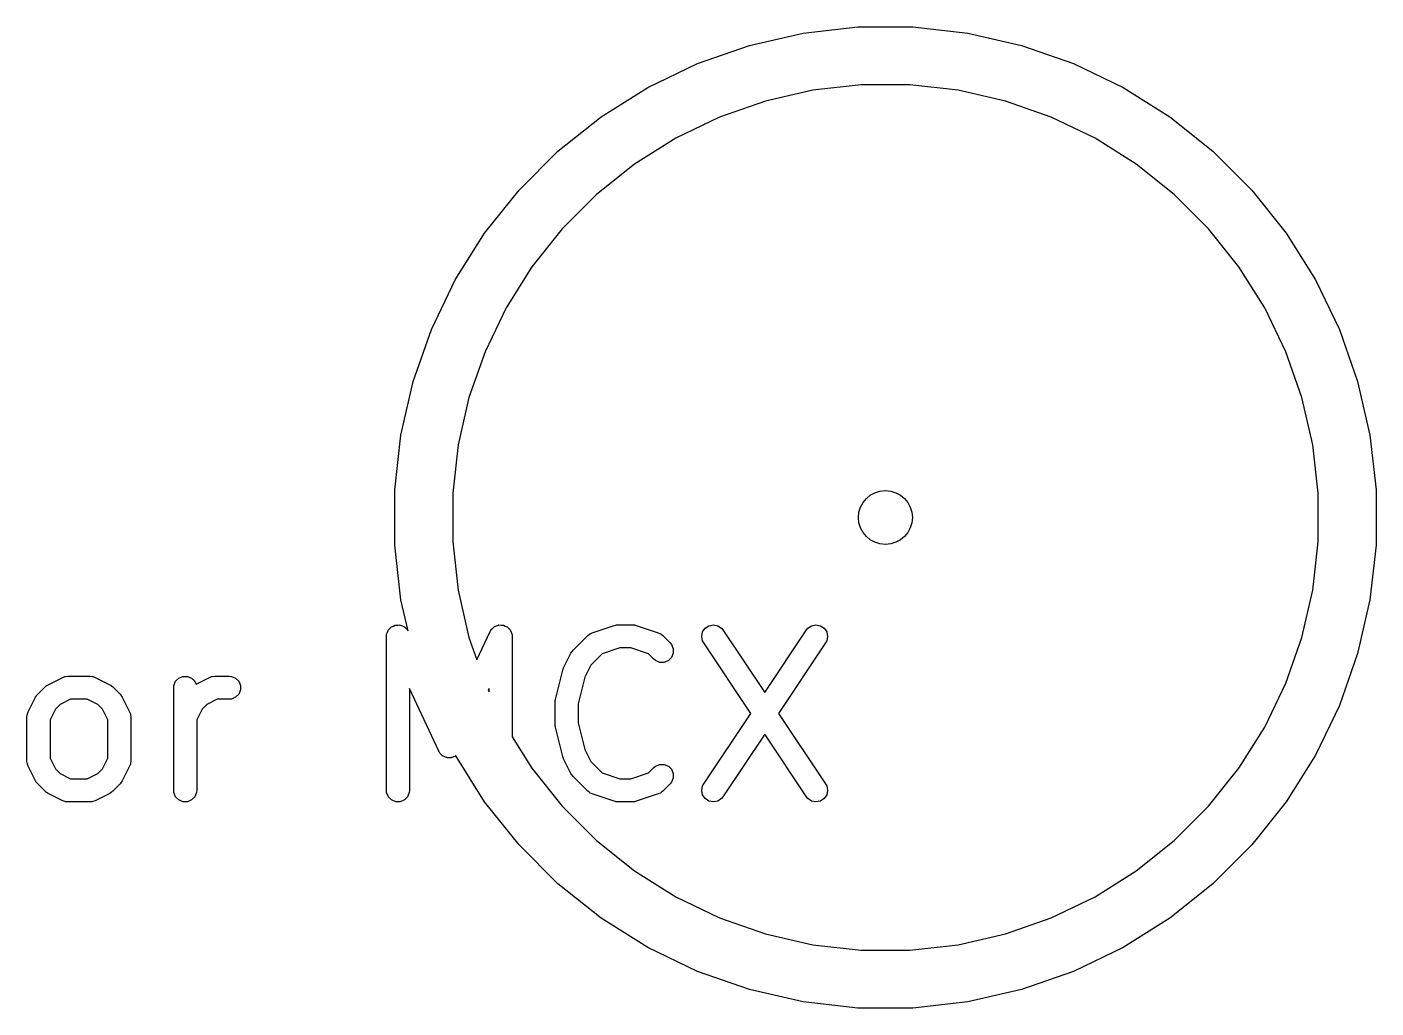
# Model space of a CAD drawing. Extents: x 0.07 to 1.53, y 0.07 to 1.13.
# Drawn here: x 1.1806 to 1.5254, y 0.0746 to 0.3254 of the extents above; entities that cross this region are included whole.
import ezdxf

# ---------------------------------------------------------------- set-up
doc = ezdxf.new("R2010")
doc.units = 0
doc.header["$MEASUREMENT"] = 0
doc.layers.add('BLACK', color=7, linetype='CONTINUOUS')

msp = doc.modelspace()

# ---------------------------------------------------------------- linework, layer by layer
at = {"layer": 'BLACK', "linetype": 'CONTINUOUS'}
for p, q in [((1.37896, 0.32383), (1.39296, 0.3254)), ((1.39296, 0.3254), (1.40704, 0.3254)), ((1.40704, 0.3254), (1.42104, 0.32383)), ((1.35193, 0.31604), (1.36523, 0.32069)), ((1.36523, 0.32069), (1.37896, 0.32383)), ((1.42104, 0.32383), (1.43477, 0.32069)), ((1.43477, 0.32069), (1.44807, 0.31604)), ((1.33924, 0.30993), (1.35193, 0.31604)), ((1.44807, 0.31604), (1.46076, 0.30993)), ((1.39379, 0.3106), (1.38144, 0.30921)), ((1.40621, 0.3106), (1.39379, 0.3106)), ((1.41856, 0.30921), (1.40621, 0.3106)), ((1.32732, 0.30243), (1.33924, 0.30993)), ((1.38144, 0.30921), (1.36933, 0.30644)), ((1.43067, 0.30644), (1.41856, 0.30921)), ((1.46076, 0.30993), (1.47268, 0.30243)), ((1.36933, 0.30644), (1.35761, 0.30234)), ((1.44239, 0.30234), (1.43067, 0.30644)), ((1.31631, 0.29365), (1.32732, 0.30243)), ((1.35761, 0.30234), (1.34642, 0.29695)), ((1.45358, 0.29695), (1.44239, 0.30234)), ((1.47268, 0.30243), (1.48369, 0.29365)), ((1.34642, 0.29695), (1.3359, 0.29034)), ((1.4641, 0.29034), (1.45358, 0.29695)), ((1.30635, 0.28369), (1.31631, 0.29365)), ((1.48369, 0.29365), (1.49365, 0.28369)), ((1.3359, 0.29034), (1.32619, 0.2826)), ((1.47381, 0.2826), (1.4641, 0.29034)), ((1.29757, 0.27268), (1.30635, 0.28369)), ((1.49365, 0.28369), (1.50243, 0.27268)), ((1.32619, 0.2826), (1.3174, 0.27381)), ((1.4826, 0.27381), (1.47381, 0.2826)), ((1.29007, 0.26076), (1.29757, 0.27268)), ((1.3174, 0.27381), (1.30966, 0.2641)), ((1.49034, 0.2641), (1.4826, 0.27381)), ((1.50243, 0.27268), (1.50993, 0.26076)), ((1.30966, 0.2641), (1.30305, 0.25358)), ((1.49695, 0.25358), (1.49034, 0.2641)), ((1.28396, 0.24807), (1.29007, 0.26076)), ((1.50993, 0.26076), (1.51604, 0.24807)), ((1.30305, 0.25358), (1.29766, 0.24239)), ((1.50234, 0.24239), (1.49695, 0.25358)), ((1.27931, 0.23477), (1.28396, 0.24807)), ((1.51604, 0.24807), (1.52069, 0.23477)), ((1.29766, 0.24239), (1.29356, 0.23067)), ((1.50644, 0.23067), (1.50234, 0.24239)), ((1.27617, 0.22104), (1.27931, 0.23477)), ((1.52069, 0.23477), (1.52383, 0.22104)), ((1.29356, 0.23067), (1.29079, 0.21856)), ((1.50921, 0.21856), (1.50644, 0.23067)), ((1.2746, 0.20704), (1.27617, 0.22104)), ((1.52383, 0.22104), (1.5254, 0.20704)), ((1.29079, 0.21856), (1.2894, 0.20621)), ((1.5106, 0.20621), (1.50921, 0.21856)), ((1.2746, 0.20621), (1.2746, 0.20704)), ((1.5254, 0.20704), (1.5254, 0.19296)), ((1.2746, 0.19296), (1.2746, 0.20621)), ((1.2894, 0.20621), (1.2894, 0.19379)), ((1.5106, 0.19379), (1.5106, 0.20621)), ((1.2894, 0.19379), (1.29079, 0.18144)), ((1.50921, 0.18144), (1.5106, 0.19379)), ((1.27617, 0.17896), (1.2746, 0.19296)), ((1.5254, 0.19296), (1.52383, 0.17896)), ((1.29079, 0.18144), (1.29356, 0.16933)), ((1.50644, 0.16933), (1.50921, 0.18144)), ((1.27799, 0.17101), (1.27617, 0.17896)), ((1.52383, 0.17896), (1.52069, 0.16523)), ((1.27424, 0.17226), (1.2747, 0.17248)), ((1.2747, 0.17248), (1.27477, 0.17248)), ((1.27477, 0.17248), (1.27483, 0.17251)), ((1.27483, 0.17251), (1.27534, 0.17251)), ((1.27534, 0.17251), (1.27585, 0.17253)), ((1.27585, 0.17253), (1.27591, 0.17251)), ((1.27591, 0.17251), (1.27598, 0.17251)), ((1.27598, 0.17251), (1.27645, 0.17231)), ((1.3006, 0.17231), (1.30107, 0.17251)), ((1.30107, 0.17251), (1.30114, 0.17251)), ((1.30114, 0.17251), (1.3012, 0.17253)), ((1.3012, 0.17253), (1.30171, 0.17251)), ((1.30171, 0.17251), (1.30223, 0.17251)), ((1.30223, 0.17251), (1.30229, 0.17248)), ((1.30229, 0.17248), (1.30235, 0.17248)), ((1.30235, 0.17248), (1.30282, 0.17226)), ((1.32509, 0.17054), (1.33071, 0.17241)), ((1.33071, 0.17241), (1.331, 0.17248)), ((1.331, 0.17248), (1.33107, 0.17251)), ((1.33107, 0.17251), (1.33117, 0.17252)), ((1.33117, 0.17252), (1.33128, 0.17254)), ((1.33128, 0.17254), (1.33135, 0.17254)), ((1.33135, 0.17254), (1.33165, 0.17257)), ((1.33165, 0.17257), (1.3354, 0.17257)), ((1.3354, 0.17257), (1.33569, 0.17254)), ((1.33569, 0.17254), (1.33576, 0.17254)), ((1.33576, 0.17254), (1.33587, 0.17252)), ((1.33587, 0.17252), (1.33597, 0.17251)), ((1.33597, 0.17251), (1.33604, 0.17248)), ((1.33604, 0.17248), (1.33633, 0.17241)), ((1.33633, 0.17241), (1.34195, 0.17054)), ((1.35489, 0.17234), (1.35602, 0.17257)), ((1.35602, 0.17257), (1.35715, 0.17234)), ((1.38113, 0.17234), (1.38226, 0.17257)), ((1.38226, 0.17257), (1.38339, 0.17234)), ((1.27245, 0.16961), (1.27249, 0.16999)), ((1.27245, 0.13024), (1.27245, 0.16961)), ((1.27248, 0.17006), (1.2725, 0.1701)), ((1.27249, 0.16999), (1.27248, 0.17006)), ((1.2725, 0.1701), (1.27251, 0.17019)), ((1.27251, 0.17019), (1.2727, 0.17066)), ((1.2727, 0.17066), (1.27288, 0.17114)), ((1.27288, 0.17114), (1.27292, 0.17119)), ((1.27292, 0.17119), (1.27295, 0.17125)), ((1.27295, 0.17125), (1.27331, 0.17162)), ((1.27331, 0.17162), (1.27366, 0.17199)), ((1.27366, 0.17199), (1.27372, 0.17202)), ((1.27372, 0.17202), (1.27376, 0.17207)), ((1.27376, 0.17207), (1.27424, 0.17226)), ((1.27645, 0.17231), (1.27693, 0.17214)), ((1.27693, 0.17214), (1.27698, 0.17209)), ((1.27698, 0.17209), (1.27704, 0.17207)), ((1.27704, 0.17207), (1.27741, 0.17171)), ((1.27741, 0.17171), (1.27778, 0.17136)), ((1.27778, 0.17136), (1.27783, 0.17128)), ((1.27783, 0.17128), (1.27786, 0.17125)), ((1.27786, 0.17125), (1.27788, 0.17119)), ((1.27788, 0.17119), (1.27799, 0.17101)), ((1.29356, 0.16933), (1.29557, 0.16357)), ((1.29557, 0.16357), (1.29897, 0.17086)), ((1.29897, 0.17086), (1.29917, 0.17119)), ((1.29917, 0.17119), (1.29919, 0.17125)), ((1.29919, 0.17125), (1.29922, 0.17128)), ((1.29922, 0.17128), (1.29927, 0.17136)), ((1.29927, 0.17136), (1.29965, 0.17171)), ((1.29965, 0.17171), (1.30001, 0.17207)), ((1.30001, 0.17207), (1.30007, 0.17209)), ((1.30007, 0.17209), (1.30012, 0.17214)), ((1.30012, 0.17214), (1.3006, 0.17231)), ((1.30282, 0.17226), (1.30329, 0.17207)), ((1.30329, 0.17207), (1.30334, 0.17202)), ((1.30334, 0.17202), (1.3034, 0.17199)), ((1.3034, 0.17199), (1.30374, 0.17162)), ((1.30374, 0.17162), (1.3041, 0.17125)), ((1.3041, 0.17125), (1.30413, 0.17119)), ((1.30413, 0.17119), (1.30417, 0.17114)), ((1.30417, 0.17114), (1.30435, 0.17066)), ((1.30435, 0.17066), (1.30455, 0.17019)), ((1.30455, 0.17019), (1.30455, 0.1701)), ((1.30455, 0.1701), (1.30457, 0.17006)), ((1.30457, 0.17006), (1.30456, 0.16999)), ((1.30456, 0.16999), (1.3046, 0.16961)), ((1.3046, 0.16961), (1.3046, 0.14394)), ((1.32018, 0.16608), (1.32393, 0.16983)), ((1.32393, 0.16983), (1.32438, 0.17019)), ((1.32438, 0.17019), (1.32448, 0.17023)), ((1.32448, 0.17023), (1.32456, 0.1703)), ((1.32456, 0.1703), (1.32509, 0.17054)), ((1.34195, 0.17054), (1.34248, 0.1703)), ((1.34248, 0.1703), (1.34256, 0.17023)), ((1.34256, 0.17023), (1.34266, 0.17019)), ((1.34266, 0.17019), (1.34311, 0.16983)), ((1.34311, 0.16983), (1.34498, 0.16795)), ((1.35306, 0.16962), (1.35329, 0.17075)), ((1.35329, 0.16849), (1.35306, 0.16962)), ((1.35329, 0.17075), (1.35393, 0.1717)), ((1.35393, 0.1717), (1.35489, 0.17234)), ((1.35715, 0.17234), (1.35811, 0.1717)), ((1.35811, 0.1717), (1.35847, 0.17125)), ((1.35847, 0.17125), (1.36914, 0.15525)), ((1.36914, 0.15525), (1.37981, 0.17125)), ((1.37981, 0.17125), (1.38017, 0.1717)), ((1.38017, 0.1717), (1.38113, 0.17234)), ((1.38339, 0.17234), (1.38435, 0.1717)), ((1.38435, 0.1717), (1.38499, 0.17075)), ((1.38499, 0.17075), (1.38522, 0.16962)), ((1.38522, 0.16962), (1.38499, 0.16849)), ((1.50234, 0.15761), (1.50644, 0.16933)), ((1.31963, 0.16531), (1.31979, 0.16556)), ((1.31979, 0.16556), (1.31982, 0.16563)), ((1.31982, 0.16563), (1.31988, 0.16571)), ((1.31988, 0.16571), (1.31994, 0.1658)), ((1.31994, 0.1658), (1.32, 0.16585)), ((1.32, 0.16585), (1.32018, 0.16608)), ((1.33212, 0.16666), (1.32762, 0.16516)), ((1.33492, 0.16666), (1.33212, 0.16666)), ((1.33942, 0.16516), (1.33492, 0.16666)), ((1.34498, 0.16795), (1.34535, 0.1675)), ((1.34535, 0.1675), (1.34579, 0.16644)), ((1.34579, 0.16644), (1.34579, 0.16529)), ((1.35356, 0.16798), (1.35329, 0.16849)), ((1.36559, 0.14993), (1.35356, 0.16798)), ((1.38472, 0.16798), (1.37269, 0.14993)), ((1.38499, 0.16849), (1.38472, 0.16798)), ((1.31776, 0.16156), (1.31963, 0.16531)), ((1.3247, 0.16224), (1.32318, 0.15921)), ((1.32762, 0.16516), (1.3247, 0.16224)), ((1.34081, 0.16378), (1.33942, 0.16516)), ((1.34125, 0.16341), (1.34081, 0.16378)), ((1.34232, 0.16297), (1.34125, 0.16341)), ((1.34347, 0.16297), (1.34232, 0.16297)), ((1.34453, 0.16341), (1.34347, 0.16297)), ((1.34535, 0.16422), (1.34453, 0.16341)), ((1.34579, 0.16529), (1.34535, 0.16422)), ((1.52069, 0.16523), (1.51604, 0.15193)), ((1.18597, 0.15726), (1.18972, 0.15913)), ((1.18972, 0.15913), (1.19026, 0.15934)), ((1.19026, 0.15934), (1.19036, 0.15935)), ((1.19036, 0.15935), (1.19046, 0.15939)), ((1.19046, 0.15939), (1.19104, 0.15944)), ((1.19104, 0.15944), (1.19666, 0.15944)), ((1.19666, 0.15944), (1.19724, 0.15939)), ((1.19724, 0.15939), (1.19734, 0.15935)), ((1.19734, 0.15935), (1.19744, 0.15934)), ((1.19744, 0.15934), (1.19798, 0.15913)), ((1.19798, 0.15913), (1.20173, 0.15726)), ((1.21858, 0.15813), (1.21939, 0.15895)), ((1.21939, 0.15895), (1.22046, 0.15939)), ((1.22046, 0.15939), (1.22161, 0.15939)), ((1.22161, 0.15939), (1.22267, 0.15895)), ((1.22267, 0.15895), (1.22349, 0.15813)), ((1.22379, 0.15742), (1.22721, 0.15913)), ((1.22721, 0.15913), (1.22775, 0.15934)), ((1.22775, 0.15934), (1.22786, 0.15935)), ((1.22786, 0.15935), (1.22796, 0.15939)), ((1.22796, 0.15939), (1.22853, 0.15944)), ((1.22853, 0.15944), (1.23228, 0.15944)), ((1.23228, 0.15944), (1.23286, 0.15939)), ((1.23286, 0.15939), (1.23392, 0.15895)), ((1.23392, 0.15895), (1.23474, 0.15813)), ((1.31566, 0.15346), (1.31753, 0.16096)), ((1.31753, 0.16096), (1.31755, 0.161)), ((1.31755, 0.16102), (1.31764, 0.16126)), ((1.31755, 0.161), (1.31755, 0.16102)), ((1.31764, 0.16126), (1.31773, 0.1615)), ((1.31773, 0.1615), (1.31774, 0.16152)), ((1.31774, 0.16152), (1.31776, 0.16156)), ((1.32318, 0.15921), (1.32148, 0.15238)), ((1.18333, 0.15483), (1.1852, 0.1567)), ((1.1852, 0.1567), (1.18543, 0.15689)), ((1.18543, 0.15689), (1.18548, 0.15695)), ((1.18548, 0.15695), (1.18557, 0.157)), ((1.18557, 0.157), (1.18565, 0.15707)), ((1.18565, 0.15707), (1.18572, 0.1571)), ((1.18572, 0.1571), (1.18597, 0.15726)), ((1.20173, 0.15726), (1.20198, 0.1571)), ((1.20198, 0.1571), (1.20205, 0.15707)), ((1.20205, 0.15707), (1.20213, 0.157)), ((1.20213, 0.157), (1.20222, 0.15695)), ((1.20222, 0.15695), (1.20227, 0.15689)), ((1.20227, 0.15689), (1.2025, 0.1567)), ((1.2025, 0.1567), (1.20437, 0.15483)), ((1.21808, 0.15649), (1.21814, 0.15707)), ((1.21808, 0.13024), (1.21808, 0.15649)), ((1.21814, 0.15707), (1.21858, 0.15813)), ((1.22349, 0.15813), (1.22379, 0.15742)), ((1.23474, 0.15813), (1.23518, 0.15707)), ((1.23518, 0.15591), (1.23474, 0.15485)), ((1.23518, 0.15707), (1.23518, 0.15591)), ((1.28585, 0.14024), (1.27836, 0.1563)), ((1.27836, 0.1563), (1.27836, 0.13024)), ((1.2987, 0.1563), (1.29849, 0.15587)), ((1.29849, 0.15587), (1.2987, 0.15545)), ((1.2987, 0.15545), (1.2987, 0.1563)), ((1.49695, 0.14642), (1.50234, 0.15761)), ((1.1809, 0.15031), (1.18277, 0.15406)), ((1.18277, 0.15406), (1.18293, 0.15431)), ((1.18293, 0.15431), (1.18296, 0.15438)), ((1.18296, 0.15438), (1.18303, 0.15446)), ((1.18303, 0.15446), (1.18308, 0.15455)), ((1.18308, 0.15455), (1.18314, 0.1546)), ((1.18314, 0.1546), (1.18333, 0.15483)), ((1.18904, 0.15219), (1.18784, 0.15099)), ((1.19174, 0.15354), (1.18904, 0.15219)), ((1.19597, 0.15354), (1.19174, 0.15354)), ((1.19866, 0.15219), (1.19597, 0.15354)), ((1.19986, 0.15099), (1.19866, 0.15219)), ((1.20437, 0.15483), (1.20456, 0.1546)), ((1.20456, 0.1546), (1.20462, 0.15455)), ((1.20462, 0.15455), (1.20468, 0.15446)), ((1.20468, 0.15446), (1.20474, 0.15438)), ((1.20474, 0.15438), (1.20477, 0.15431)), ((1.20477, 0.15431), (1.20493, 0.15406)), ((1.20493, 0.15406), (1.2068, 0.15031)), ((1.22653, 0.15219), (1.22534, 0.15099)), ((1.22923, 0.15354), (1.22653, 0.15219)), ((1.23228, 0.15354), (1.22923, 0.15354)), ((1.23286, 0.15359), (1.23228, 0.15354)), ((1.23392, 0.15403), (1.23286, 0.15359)), ((1.23474, 0.15485), (1.23392, 0.15403)), ((1.31557, 0.15288), (1.3156, 0.1531)), ((1.31558, 0.15284), (1.31557, 0.15288)), ((1.31557, 0.15274), (1.31558, 0.15284)), ((1.31557, 0.14712), (1.31557, 0.15274)), ((1.3156, 0.1531), (1.31563, 0.15332)), ((1.31563, 0.15332), (1.31564, 0.15336)), ((1.31564, 0.15336), (1.31566, 0.15346)), ((1.32148, 0.15238), (1.32148, 0.14748)), ((1.51604, 0.15193), (1.50993, 0.13924)), ((1.18059, 0.14899), (1.18064, 0.14957)), ((1.18059, 0.13774), (1.18059, 0.14899)), ((1.18064, 0.14957), (1.18068, 0.14966)), ((1.18068, 0.14966), (1.18069, 0.14977)), ((1.18069, 0.14977), (1.1809, 0.15031)), ((1.18784, 0.15099), (1.18649, 0.14829)), ((1.18649, 0.14829), (1.18649, 0.13844)), ((1.20121, 0.14829), (1.19986, 0.15099)), ((1.20121, 0.13844), (1.20121, 0.14829)), ((1.2068, 0.15031), (1.20701, 0.14977)), ((1.20701, 0.14977), (1.20702, 0.14966)), ((1.20702, 0.14966), (1.20706, 0.14957)), ((1.20706, 0.14957), (1.20711, 0.14899)), ((1.20711, 0.14899), (1.20711, 0.13774)), ((1.22534, 0.15099), (1.22399, 0.14829)), ((1.22399, 0.14829), (1.22399, 0.13024)), ((1.35356, 0.13188), (1.36559, 0.14993)), ((1.37269, 0.14993), (1.38472, 0.13188)), ((1.31558, 0.14702), (1.31557, 0.14712)), ((1.31557, 0.14697), (1.31558, 0.14702)), ((1.3156, 0.14676), (1.31557, 0.14697)), ((1.31563, 0.14654), (1.3156, 0.14676)), ((1.31564, 0.1465), (1.31563, 0.14654)), ((1.31566, 0.1464), (1.31564, 0.1465)), ((1.31753, 0.1389), (1.31566, 0.1464)), ((1.32148, 0.14748), (1.32318, 0.14065)), ((1.49034, 0.1359), (1.49695, 0.14642)), ((1.3046, 0.14394), (1.30966, 0.1359)), ((1.36914, 0.14461), (1.35847, 0.12861)), ((1.37981, 0.12861), (1.36914, 0.14461)), ((1.18649, 0.13844), (1.18784, 0.13574)), ((1.19986, 0.13574), (1.20121, 0.13844)), ((1.28598, 0.14003), (1.28585, 0.14024)), ((1.286, 0.13996), (1.28598, 0.14003)), ((1.28605, 0.13991), (1.286, 0.13996)), ((1.28615, 0.13975), (1.28605, 0.13991)), ((1.28648, 0.13944), (1.28615, 0.13975)), ((1.28678, 0.13911), (1.28648, 0.13944)), ((1.2869, 0.13906), (1.28678, 0.13911)), ((1.287, 0.13897), (1.2869, 0.13906)), ((1.28742, 0.13881), (1.287, 0.13897)), ((1.28782, 0.13862), (1.28742, 0.13881)), ((1.28795, 0.13862), (1.28782, 0.13862)), ((1.28808, 0.13857), (1.28795, 0.13862)), ((1.28853, 0.13859), (1.28808, 0.13857)), ((1.28897, 0.13857), (1.28853, 0.13859)), ((1.2891, 0.13862), (1.28897, 0.13857)), ((1.28923, 0.13862), (1.2891, 0.13862)), ((1.28964, 0.13881), (1.28923, 0.13862)), ((1.29006, 0.13897), (1.28964, 0.13881)), ((1.29015, 0.13906), (1.29006, 0.13897)), ((1.29018, 0.13907), (1.29015, 0.13906)), ((1.29757, 0.12732), (1.29018, 0.13907)), ((1.31755, 0.13886), (1.31753, 0.1389)), ((1.31755, 0.13884), (1.31755, 0.13886)), ((1.31764, 0.1386), (1.31755, 0.13884)), ((1.31773, 0.13836), (1.31764, 0.1386)), ((1.31774, 0.13834), (1.31773, 0.13836)), ((1.31776, 0.1383), (1.31774, 0.13834)), ((1.31963, 0.13455), (1.31776, 0.1383)), ((1.32318, 0.14065), (1.3247, 0.13762)), ((1.50993, 0.13924), (1.50243, 0.12732)), ((1.18064, 0.13717), (1.18059, 0.13774)), ((1.18068, 0.13707), (1.18064, 0.13717)), ((1.18069, 0.13696), (1.18068, 0.13707)), ((1.1809, 0.13642), (1.18069, 0.13696)), ((1.18277, 0.13267), (1.1809, 0.13642)), ((1.18784, 0.13574), (1.18904, 0.13454)), ((1.18904, 0.13454), (1.19174, 0.1332)), ((1.19597, 0.1332), (1.19866, 0.13454)), ((1.19866, 0.13454), (1.19986, 0.13574)), ((1.2068, 0.13642), (1.20493, 0.13267)), ((1.20701, 0.13696), (1.2068, 0.13642)), ((1.20702, 0.13707), (1.20701, 0.13696)), ((1.20706, 0.13717), (1.20702, 0.13707)), ((1.20711, 0.13774), (1.20706, 0.13717)), ((1.30966, 0.1359), (1.3174, 0.12619)), ((1.31979, 0.1343), (1.31963, 0.13455)), ((1.3247, 0.13762), (1.32762, 0.1347)), ((1.32762, 0.1347), (1.33212, 0.1332)), ((1.33492, 0.1332), (1.33942, 0.1347)), ((1.33942, 0.1347), (1.34081, 0.13608)), ((1.34081, 0.13608), (1.34125, 0.13645)), ((1.34125, 0.13645), (1.34232, 0.13689)), ((1.34232, 0.13689), (1.34347, 0.13689)), ((1.34347, 0.13689), (1.34453, 0.13645)), ((1.34453, 0.13645), (1.34535, 0.13563)), ((1.34535, 0.13563), (1.34579, 0.13457)), ((1.34579, 0.13457), (1.34579, 0.13342)), ((1.4826, 0.12619), (1.49034, 0.1359)), ((1.18293, 0.13242), (1.18277, 0.13267)), ((1.18296, 0.13235), (1.18293, 0.13242)), ((1.18303, 0.13227), (1.18296, 0.13235)), ((1.18308, 0.13218), (1.18303, 0.13227)), ((1.18314, 0.13213), (1.18308, 0.13218)), ((1.18333, 0.1319), (1.18314, 0.13213)), ((1.1852, 0.13003), (1.18333, 0.1319)), ((1.19174, 0.1332), (1.19597, 0.1332)), ((1.20437, 0.1319), (1.2025, 0.13003)), ((1.20456, 0.13213), (1.20437, 0.1319)), ((1.20462, 0.13218), (1.20456, 0.13213)), ((1.20468, 0.13227), (1.20462, 0.13218)), ((1.20474, 0.13235), (1.20468, 0.13227)), ((1.20477, 0.13242), (1.20474, 0.13235)), ((1.20493, 0.13267), (1.20477, 0.13242)), ((1.31982, 0.13423), (1.31979, 0.1343)), ((1.31988, 0.13415), (1.31982, 0.13423)), ((1.31994, 0.13406), (1.31988, 0.13415)), ((1.32, 0.13401), (1.31994, 0.13406)), ((1.32018, 0.13378), (1.32, 0.13401)), ((1.32393, 0.13003), (1.32018, 0.13378)), ((1.33212, 0.1332), (1.33492, 0.1332)), ((1.34498, 0.1319), (1.34311, 0.13003)), ((1.34535, 0.13235), (1.34498, 0.1319)), ((1.34579, 0.13342), (1.34535, 0.13235)), ((1.35306, 0.13024), (1.35329, 0.13137)), ((1.35329, 0.13137), (1.35356, 0.13188)), ((1.38472, 0.13188), (1.38499, 0.13137)), ((1.38499, 0.13137), (1.38522, 0.13024)), ((1.18543, 0.12984), (1.1852, 0.13003)), ((1.18548, 0.12979), (1.18543, 0.12984)), ((1.18557, 0.12973), (1.18548, 0.12979)), ((1.18565, 0.12966), (1.18557, 0.12973)), ((1.18572, 0.12963), (1.18565, 0.12966)), ((1.18597, 0.12948), (1.18572, 0.12963)), ((1.18972, 0.1276), (1.18597, 0.12948)), ((1.19026, 0.1274), (1.18972, 0.1276)), ((1.19798, 0.1276), (1.19744, 0.1274)), ((1.20173, 0.12948), (1.19798, 0.1276)), ((1.20198, 0.12963), (1.20173, 0.12948)), ((1.20205, 0.12966), (1.20198, 0.12963)), ((1.20213, 0.12973), (1.20205, 0.12966)), ((1.20222, 0.12979), (1.20213, 0.12973)), ((1.20227, 0.12984), (1.20222, 0.12979)), ((1.2025, 0.13003), (1.20227, 0.12984)), ((1.21814, 0.12967), (1.21808, 0.13024)), ((1.21858, 0.1286), (1.21814, 0.12967)), ((1.21939, 0.12779), (1.21858, 0.1286)), ((1.22046, 0.12735), (1.21939, 0.12779)), ((1.22267, 0.12779), (1.22161, 0.12735)), ((1.22349, 0.1286), (1.22267, 0.12779)), ((1.22393, 0.12967), (1.22349, 0.1286)), ((1.22399, 0.13024), (1.22393, 0.12967)), ((1.27251, 0.12967), (1.27245, 0.13024)), ((1.27295, 0.1286), (1.27251, 0.12967)), ((1.27376, 0.12779), (1.27295, 0.1286)), ((1.27483, 0.12735), (1.27376, 0.12779)), ((1.27704, 0.12779), (1.27598, 0.12735)), ((1.27786, 0.1286), (1.27704, 0.12779)), ((1.2783, 0.12967), (1.27786, 0.1286)), ((1.27836, 0.13024), (1.2783, 0.12967)), ((1.32438, 0.12966), (1.32393, 0.13003)), ((1.32448, 0.12962), (1.32438, 0.12966)), ((1.32456, 0.12955), (1.32448, 0.12962)), ((1.32509, 0.12932), (1.32456, 0.12955)), ((1.33071, 0.12744), (1.32509, 0.12932)), ((1.34195, 0.12932), (1.33633, 0.12744)), ((1.34248, 0.12955), (1.34195, 0.12932)), ((1.34256, 0.12962), (1.34248, 0.12955)), ((1.34266, 0.12966), (1.34256, 0.12962)), ((1.34311, 0.13003), (1.34266, 0.12966)), ((1.35329, 0.12911), (1.35306, 0.13024)), ((1.35393, 0.12815), (1.35329, 0.12911)), ((1.35489, 0.12751), (1.35393, 0.12815)), ((1.35811, 0.12816), (1.35715, 0.12752)), ((1.35847, 0.12861), (1.35811, 0.12816)), ((1.38017, 0.12816), (1.37981, 0.12861)), ((1.38113, 0.12752), (1.38017, 0.12816)), ((1.38435, 0.12815), (1.38339, 0.12751)), ((1.38499, 0.12911), (1.38435, 0.12815)), ((1.38522, 0.13024), (1.38499, 0.12911)), ((1.19036, 0.12739), (1.19026, 0.1274)), ((1.19046, 0.12735), (1.19036, 0.12739)), ((1.19104, 0.12729), (1.19046, 0.12735)), ((1.19666, 0.12729), (1.19104, 0.12729)), ((1.19724, 0.12735), (1.19666, 0.12729)), ((1.19734, 0.12739), (1.19724, 0.12735)), ((1.19744, 0.1274), (1.19734, 0.12739)), ((1.22161, 0.12735), (1.22046, 0.12735)), ((1.27598, 0.12735), (1.27483, 0.12735)), ((1.30635, 0.11631), (1.29757, 0.12732)), ((1.3174, 0.12619), (1.32619, 0.1174)), ((1.331, 0.12738), (1.33071, 0.12744)), ((1.33107, 0.12735), (1.331, 0.12738)), ((1.33117, 0.12734), (1.33107, 0.12735)), ((1.33128, 0.12731), (1.33117, 0.12734)), ((1.33135, 0.12732), (1.33128, 0.12731)), ((1.33165, 0.12729), (1.33135, 0.12732)), ((1.3354, 0.12729), (1.33165, 0.12729)), ((1.33569, 0.12732), (1.3354, 0.12729)), ((1.33576, 0.12731), (1.33569, 0.12732)), ((1.33587, 0.12734), (1.33576, 0.12731)), ((1.33597, 0.12735), (1.33587, 0.12734)), ((1.33604, 0.12738), (1.33597, 0.12735)), ((1.33633, 0.12744), (1.33604, 0.12738)), ((1.35602, 0.12729), (1.35489, 0.12751)), ((1.35715, 0.12752), (1.35602, 0.12729)), ((1.38226, 0.12729), (1.38113, 0.12752)), ((1.38339, 0.12751), (1.38226, 0.12729)), ((1.47381, 0.1174), (1.4826, 0.12619)), ((1.50243, 0.12732), (1.49365, 0.11631)), ((1.32619, 0.1174), (1.3359, 0.10966)), ((1.4641, 0.10966), (1.47381, 0.1174)), ((1.31631, 0.10635), (1.30635, 0.11631)), ((1.49365, 0.11631), (1.48369, 0.10635)), ((1.3359, 0.10966), (1.34642, 0.10305)), ((1.45358, 0.10305), (1.4641, 0.10966)), ((1.32732, 0.09757), (1.31631, 0.10635)), ((1.48369, 0.10635), (1.47268, 0.09757)), ((1.34642, 0.10305), (1.35761, 0.09766)), ((1.44239, 0.09766), (1.45358, 0.10305)), ((1.33924, 0.09007), (1.32732, 0.09757)), ((1.35761, 0.09766), (1.36933, 0.09356)), ((1.43067, 0.09356), (1.44239, 0.09766)), ((1.47268, 0.09757), (1.46076, 0.09007)), ((1.36933, 0.09356), (1.38144, 0.09079)), ((1.41856, 0.09079), (1.43067, 0.09356)), ((1.35193, 0.08396), (1.33924, 0.09007)), ((1.38144, 0.09079), (1.39379, 0.0894)), ((1.40621, 0.0894), (1.41856, 0.09079)), ((1.46076, 0.09007), (1.44807, 0.08396)), ((1.39379, 0.0894), (1.40621, 0.0894)), ((1.36523, 0.07931), (1.35193, 0.08396)), ((1.44807, 0.08396), (1.43477, 0.07931)), ((1.37896, 0.07617), (1.36523, 0.07931)), ((1.43477, 0.07931), (1.42104, 0.07617)), ((1.39296, 0.0746), (1.37896, 0.07617)), ((1.42104, 0.07617), (1.40704, 0.0746)), ((1.40704, 0.0746), (1.39296, 0.0746))]:
    msp.add_line(p, q, dxfattribs=at)
at = {"layer": 'BLACK'}
msp.add_circle((1.4, 0.2), 0.00689, dxfattribs=at)
msp.add_circle((1.4, 0.2), 0.00689, dxfattribs=at)

doc.saveas('drawing.dxf')
